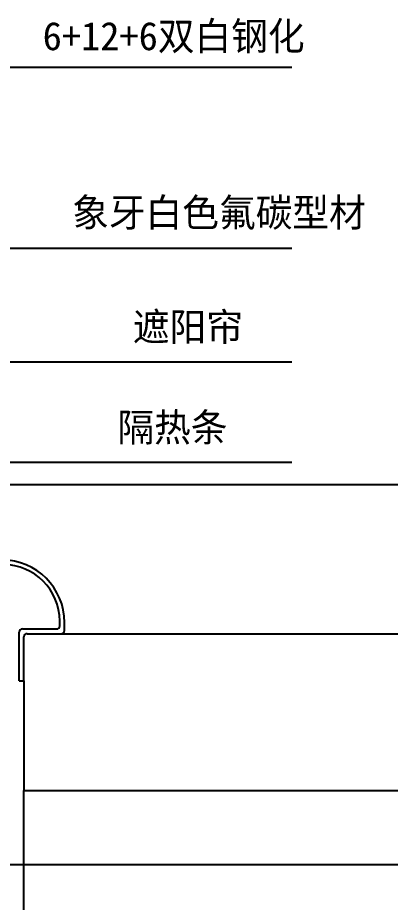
# Model space of a CAD drawing. Header units: metres. Extents: x 4581 to 5421, y 2124 to 3222.
# Drawn here: x 5007 to 5125.8, y 2920.6 to 3202.9 of the extents above; entities that cross this region are included whole.
import ezdxf

# ---------------------------------------------------------------- set-up
doc = ezdxf.new("R2010")
doc.units = ezdxf.units.M
doc.layers.add('1', color=1, linetype='Continuous')
doc.layers.add('10', color=1, linetype='Continuous')

msp = doc.modelspace()

# ---------------------------------------------------------------- linework, layer by layer
for p, q in [((5020.38, 3008.85), (5020.38, 3010.38)), ((5021.89, 3007.35), (5021.89, 3009.88)), ((5007.46, 2991.35), (5007.46, 3006.85)), ((5008.46, 3007.85), (5019.38, 3007.85)), ((5009.97, 3006.35), (5020.89, 3006.35)), ((5008.97, 2991.35), (5008.97, 3005.35)), ((5007.46, 2991.35), (5008.97, 2991.35))]:
    msp.add_line(p, q)
for centre, radius, start, end in [((5001.89, 3009.88), 20, 0, 90), ((5002.38, 3010.38), 18, 0, 90), ((5019.38, 3008.85), 1, 270, 0), ((5008.46, 3006.85), 1, 90, 180), ((5009.97, 3005.35), 1, 90, 180), ((5020.89, 3007.35), 1, 270, 0)]:
    msp.add_arc(centre, radius, start, end)
at = {"layer": '1'}
for p, q in [((5020.89, 3006.35), (5420.91, 3006.35)), ((5008.97, 2991.35), (5008.97, 2956.35)), ((5008.97, 2956.35), (5420.91, 2956.35)), ((5008.97, 2752.73), (5008.97, 2956.35))]:
    msp.add_line(p, q, dxfattribs=at)
at = {"layer": '10'}
for p, q in [((4828.55, 3187.09), (5094.33, 3187.09)), ((4909.69, 3129.3), (5094.33, 3129.3)), ((4773.2, 3093.06), (5094.33, 3093.06)), ((4822.9, 3061.02), (5094.33, 3061.02)), ((4926.29, 3053.98), (5339.68, 3053.98)), ((4934.94, 2932.75), (5374.79, 2932.75))]:
    msp.add_line(p, q, dxfattribs=at)

# ---------------------------------------------------------------- texts
at = {"layer": '10', "char_height": 9, "attachment_point": 1}
for s, insert in [('6+12+6双白钢化', (5014.92, 3201.52)), ('象牙白色氟碳型材', (5024.33, 3145.22)), ('遮阳帘', (5043.69, 3108.73)), ('隔热条', (5038.75, 3076.68))]:
    msp.add_mtext(s, dxfattribs=dict(at, insert=insert))

doc.saveas('drawing.dxf')
